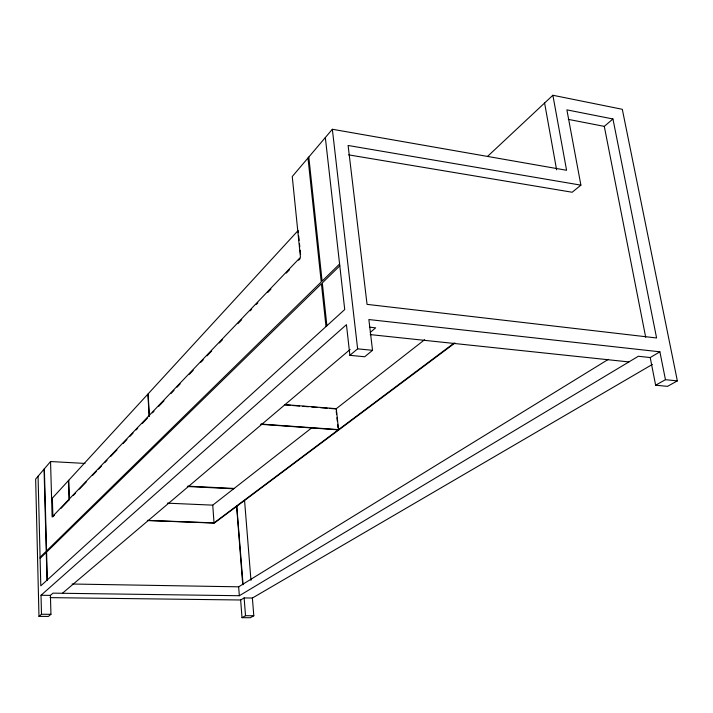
<?xml version="1.0" encoding="UTF-8"?>
<svg xmlns="http://www.w3.org/2000/svg" width="713" height="713" viewBox="0 0 713 713"><rect width="100%" height="100%" fill="white"/><g stroke="black" fill="none" stroke-linecap="round" stroke-linejoin="round"><path stroke-width="1.07" d="M84.999 463.432L50.552 461.534L35.65 479.1L38.974 616.371L48.377 616.433L50.944 614.321L50.427 595.382L53.012 593.145L239.336 595.72L638.34 356.259L650.211 357.552L659.89 351.812L665.452 379.69L655.639 385.207L650.211 357.552M655.639 385.207L667.475 386.357L677.35 380.885L622.306 109.294L552.878 95.266L566.577 170.273L332.347 129.267L292.25 176.548L300.458 257.286L52.12 516.952L50.552 461.534M54.357 515.267L52.887 516.8L52.352 498.137L147.894 394.111L149.133 416.312M60.97 508.351L69.419 499.537L68.778 480.25M73.252 495.535L75.551 493.138M79.384 489.136L86.282 481.926M92.414 475.526L96.246 471.525M98.546 469.127L101.611 465.928M104.677 462.728L106.977 460.322M110.809 456.32L116.941 449.921M123.073 443.522L126.905 439.52M129.971 436.32L133.037 433.112M136.103 429.912L137.636 428.317M142.235 423.513L147.6 417.916M152.448 412.845L153.99 411.232M158.607 406.419L163.99 400.795M170.915 393.567L173.99 390.35M177.065 387.141L180.148 383.924M189.373 374.289L193.223 370.27M200.914 362.24L203.223 359.833M207.073 355.814L211.681 351.001M219.381 342.962L222.456 339.753M237.839 323.693L241.689 319.674M250.147 310.841L251.689 309.228M256.306 304.415L257.839 302.811M267.838 292.366L270.913 289.157M286.305 273.088L289.38 269.879M298.613 260.236L300.146 258.632M40.08 557.263L46.238 551.229L44.054 469.19M339.593 263.997L322.107 281.109L308.809 157.029M40.106 558.422L46.265 552.406L47.005 580.186M339.798 265.833L322.303 282.909L326.893 325.752M487.683 156.281L552.878 95.266M38.974 616.371L41.497 614.25L41.024 595.266L346.438 324.673L349.887 355.324L364.682 356.767L372.534 350.324L368.871 319.549L659.89 351.812M568.306 119.374L604.294 126.37L612.948 118.973L656.593 337.98L367.052 304.362L348.113 145.479L580.89 185.148L566.888 109.864L612.948 118.973M62.405 593.278L350.136 349.459M370.27 332.401L375.662 327.837L369.432 327.16M349.887 355.324L357.623 348.835L372.534 350.324M580.89 185.148L572.183 192.243L348.621 154.864M167.395 503.164L212.75 505.143L312.285 427.435M284.389 404.583L336.295 408.683L424.636 339.709M147.341 520.374L214.016 522.896L338.229 429.85L260.824 424.306M261.11 424.066L338.55 429.609L453.976 343.149M454.947 343.015L214.337 523.075L147.68 520.561M72.111 584.018L238.65 586.817L608.296 359.388M50.088 597.628L240.646 599.99L244.14 597.922L252.384 598.029L652.359 364.432M240.646 599.99L242.01 617.681L245.522 615.711L253.801 615.774L252.384 598.029M253.801 615.774L250.254 617.734L242.01 617.681M41.497 614.25L50.944 614.321M41.024 595.266L50.427 595.382M187.76 486.15L234.14 488.441M187.332 486.507L233.686 488.797M285.2 404.922L290.717 405.358M292.927 405.528L299.549 406.054M302.865 406.312L308.381 406.749M311.697 407.007L317.214 407.444M320.529 407.702L327.151 408.228M329.361 408.397L335.992 408.923M665.452 379.69L677.35 380.885M370.172 334.593L628.902 361.928M604.294 126.37L645.693 337.258M544.598 103.011L556.612 169.837M332.347 129.267L357.623 348.835M325.333 137.538L344.727 309.54L40.793 585.836L38.065 476.257M336.295 408.683L338.55 429.609M336.224 411.125L336.581 414.431M336.937 417.738L337.285 421.035M337.641 424.342L337.998 427.648M307.98 158.001L321.233 281.965L46.559 550.917L44.366 468.815M326.001 326.563L321.429 283.765L46.586 552.094L47.325 579.892M298.355 232.696L298.132 230.513L148.135 393.843L149.373 416.053M298.694 235.976L299.139 240.343M299.469 243.623L299.808 246.903M300.137 250.183L300.583 254.55M236.752 505.909L243.088 584.651M244.568 500.526L250.967 580.355M244.14 597.922L245.522 615.711M236.591 505.909L242.723 584.651M238.65 586.817L239.336 595.72M212.75 505.143L214.016 522.896M68.43 480.633L69.063 499.902"/></g></svg>
